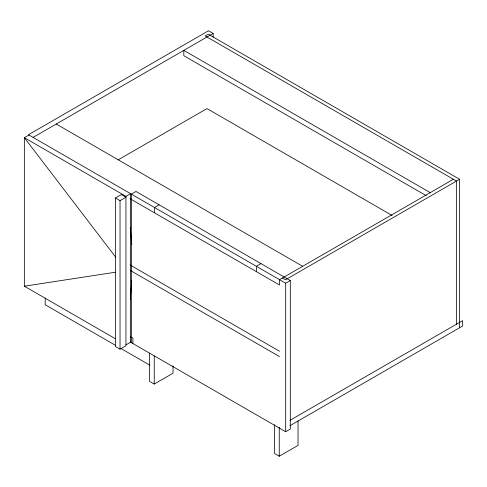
<?xml version="1.0" encoding="UTF-8"?>
<svg xmlns="http://www.w3.org/2000/svg" width="487" height="487" viewBox="0 0 487 487"><rect width="100%" height="100%" fill="white"/><g stroke="black" fill="none" stroke-linecap="round" stroke-linejoin="round"><path stroke-width="0.73" d="M130.279 299.694L131.715 280.841M28.983 135.015L24.35 137.687L24.35 286.198L115.462 338.8M33.098 137.395L213.148 33.439L213.148 37.231M118.061 159.919L206.975 108.583L392.114 215.473M115.407 197.984L121.324 194.569L125.95 197.241L120.033 200.656L115.407 197.984L115.407 346.488L120.033 349.161L125.95 345.746L125.95 196.346L24.35 137.687L115.79 257.313M125.95 196.346L130.583 193.674L130.583 342.184L125.95 344.857M159.133 204.814L154.501 207.486L154.501 212.831M260.989 263.619L256.363 266.292L256.363 271.643M453.391 179.271L279.508 279.66L279.508 285.005L129.95 198.659M459.564 327.775L459.564 179.271L285.425 279.806L282.338 278.028M213.148 33.439L208.521 30.766L28.465 134.722L285.686 283.221L290.313 280.549L290.313 429.059L285.686 431.732L130.273 342.002M149.612 353.172L149.612 381.388L154.245 384.06L173.025 373.219L173.025 365.792M289.832 420.421L462.65 320.647L462.65 325.992L289.832 425.772M274.625 424.603L274.625 453.561L279.252 456.234L298.032 445.392L298.032 420.89M24.35 286.198L115.492 272.209M459.564 179.271L208.259 34.181L205.173 35.965L456.477 181.054L456.477 324.214M430.24 192.639L183.824 50.368L183.824 55.719L426.289 195.701M56.242 124.027L302.658 266.292M290.313 280.549L135.983 191.446L131.35 194.124L131.35 342.629M130.041 264.946L279.508 351.237M130.041 270.291L279.508 356.587M130.273 336.657L132.896 338.173L132.896 343.518M115.675 345.453L45.188 304.759L45.188 298.074M120.94 348.497L149.929 365.232M130.26 227.326L131.703 244.657M285.686 283.221L285.686 431.732M279.252 427.276L279.252 456.234M154.245 355.845L154.245 384.06M120.033 200.656L120.033 349.161"/></g></svg>
